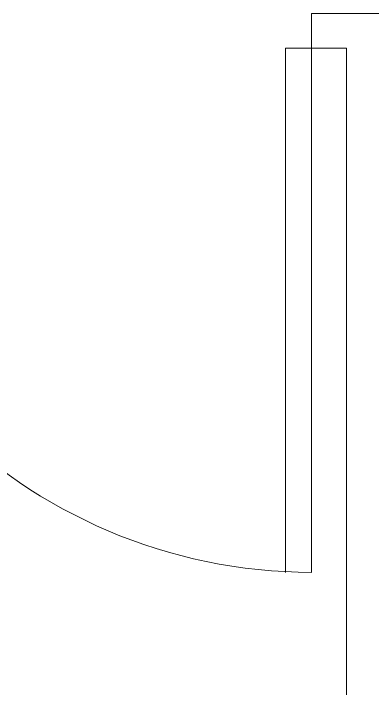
# Model space of a CAD drawing. Header units: millimetres. Extents: x 206 to 837, y 40 to 323.
# Drawn here: x 690.872 to 691.284, y 258.867 to 259.642 of the extents above; entities that cross this region are included whole.
import ezdxf

# ---------------------------------------------------------------- set-up
doc = ezdxf.new("R2010")
doc.units = ezdxf.units.MM
doc.layers.add('I-ARQ', color=8, linetype='Continuous', lineweight=0)

msp = doc.modelspace()

# ---------------------------------------------------------------- linework, layer by layer
at = {"layer": 'I-ARQ'}
for p, q in [((691.25403, 259.64243), (691.21403, 259.64243)), ((691.21403, 259.60243), (691.21403, 259.64243)), ((691.25403, 259.64243), (691.28403, 259.64243)), ((691.46903, 259.64243), (691.28403, 259.64243)), ((691.18403, 259.00057), (691.18403, 259.60243)), ((691.18403, 259.60243), (691.21403, 259.60243)), ((691.25403, 259.60243), (691.21403, 259.60243)), ((691.21403, 259.60243), (691.21403, 259.00057)), ((691.25403, 258.24243), (691.25403, 259.60243))]:
    msp.add_line(p, q, dxfattribs=at)
msp.add_arc((691.21562, 259.60216), 0.60159, 179.97416, 269.84895, dxfattribs=at)

doc.saveas('drawing.dxf')
